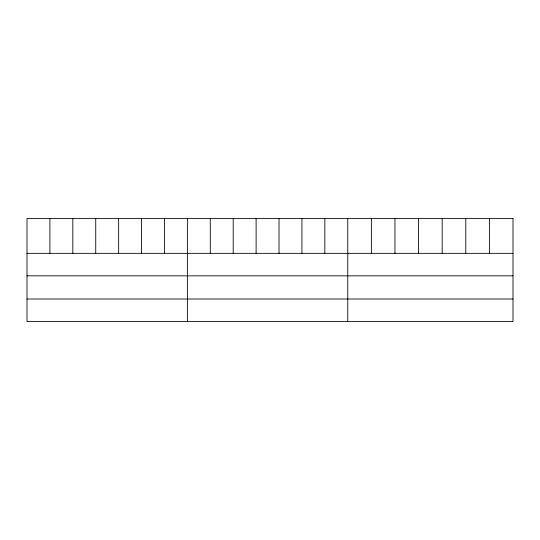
<?xml version="1.0" encoding="UTF-8"?>
<svg xmlns="http://www.w3.org/2000/svg" width="540" height="540" viewBox="0 0 540 540"><rect width="100%" height="100%" fill="white"/><g stroke="black" fill="none" stroke-linecap="round" stroke-linejoin="round"><path stroke-width="0.81" d="M27 253.341L513 253.341M27 275.839L513 275.839M27 299.018L513 299.018M489.395 218.491L489.395 253.341M465.791 218.491L465.791 253.341M442.186 218.491L442.186 253.341M418.574 218.491L418.574 253.341M394.97 218.491L394.97 253.341M371.365 218.491L371.365 253.341M347.76 218.491L347.76 321.509M324.851 218.491L324.851 253.341M301.934 218.491L301.934 253.341M279.025 218.491L279.025 253.341M256.115 218.491L256.115 253.341M233.206 218.491L233.206 253.341M210.29 218.491L210.29 253.341M187.38 218.491L187.38 321.509M164.471 218.491L164.471 253.341M141.554 218.491L141.554 253.341M118.645 218.491L118.645 253.341M95.735 218.491L95.735 253.341M72.826 218.491L72.826 253.341M49.91 218.491L49.91 253.341M513 218.491L27 218.491L27 321.509L513 321.509L513 218.491"/></g></svg>
